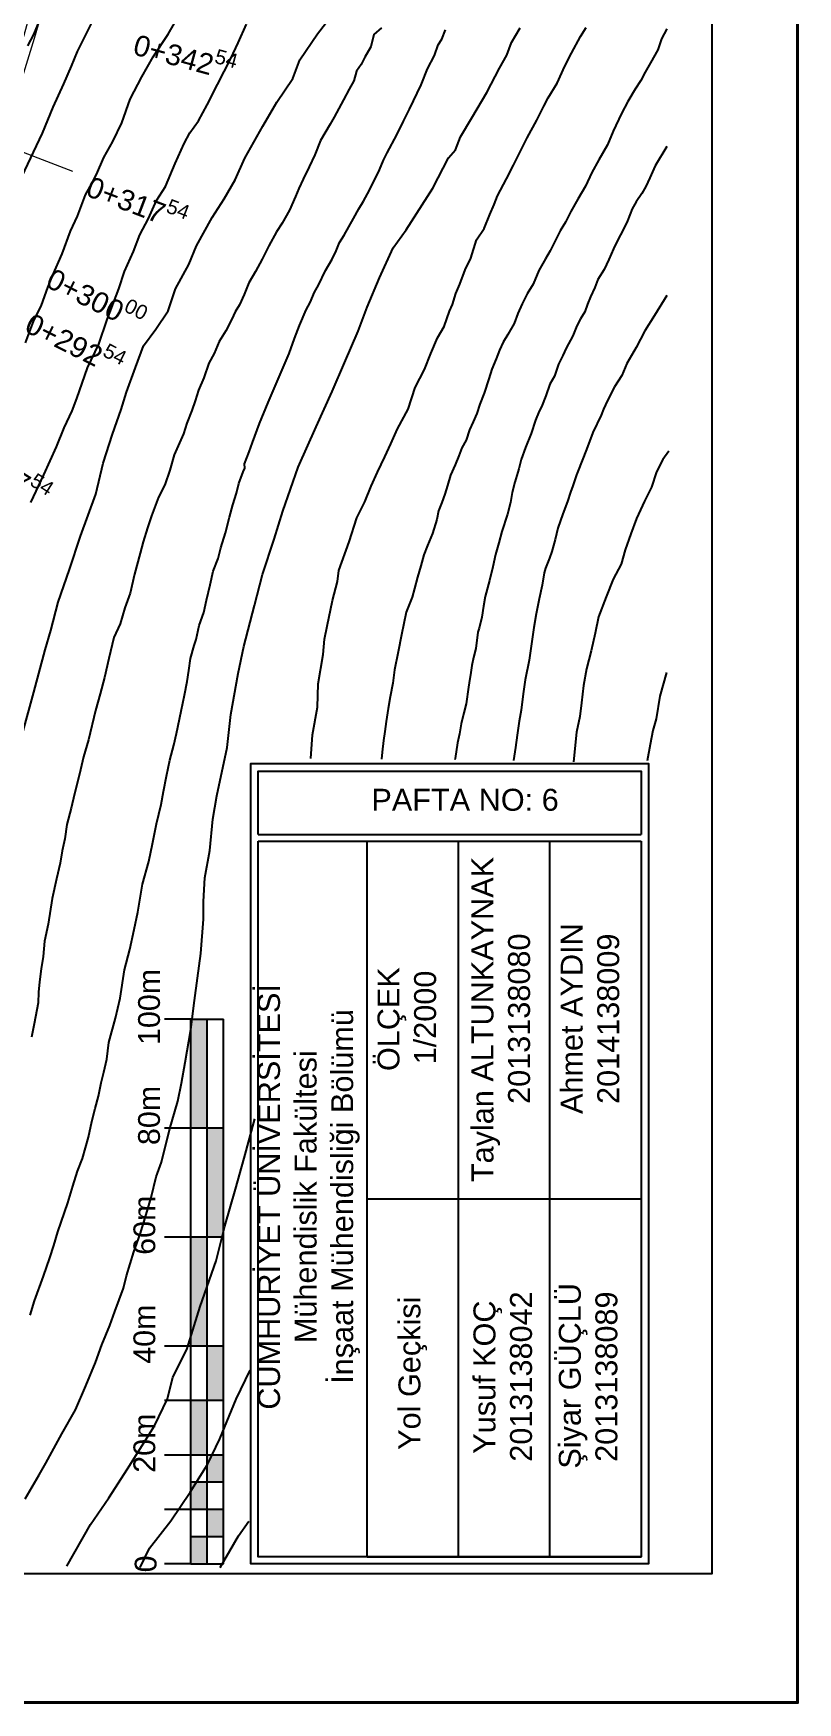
# Model space of a CAD drawing. Header units: millimetres. Extents: x 19067981 to 38137102, y 2652003 to 2652615.
# Drawn here: x 19068267.6 to 19068274.61, y 2652464.04 to 2652479.36 of the extents above; entities that cross this region are included whole.
import ezdxf

# ---------------------------------------------------------------- set-up
doc = ezdxf.new("R2010")
doc.units = ezdxf.units.MM
doc.layers.add('kurp', color=94, linetype='Continuous')
doc.layers.add('ÖLÇEK VE YÖN', color=114, linetype='Continuous')
doc.styles.get("Standard").update_dxf_attribs({"font": 'arial.ttf'})

# ---------------------------------------------------------------- blocks, each defined once
blk = doc.blocks.new('A$C1881271D')
h = blk.add_hatch(color=7)
h.paths.add_polyline_path([(0.342, 0.3), (0.092, 0.3), (0.092, 0.15), (0.342, 0.15)])
h.paths.add_polyline_path([(0.592, 0.15), (0.342, 0.15), (0.342, 0), (0.592, 0)])
h.paths.add_polyline_path([(0.842, 0.3), (0.592, 0.3), (0.592, 0.15), (0.842, 0.15)])
h.paths.add_polyline_path([(1.092, 0.15), (0.842, 0.15), (0.842, 0), (1.092, 0)])
h.paths.add_polyline_path([(1.592, 0.3), (1.092, 0.3), (1.092, 0.15), (1.592, 0.15)])
h.paths.add_polyline_path([(2.092, 0.15), (1.592, 0.15), (1.592, 0), (2.092, 0)])
h.paths.add_polyline_path([(3.092, 0.3), (2.092, 0.3), (2.092, 0.15), (3.092, 0.15)])
h.paths.add_polyline_path([(4.092, 0.15), (3.092, 0.15), (3.092, 0), (4.092, 0)])
h.paths.add_polyline_path([(5.092, 0.3), (4.092, 0.3), (4.092, 0.15), (5.092, 0.15)])
at = {"color": 7}
for p, q in [((0.092, 0.3), (0.092, 0.542)), ((0.592, 0), (0.592, 0.542)), ((1.092, 0), (1.092, 0.542)), ((1.592, 0), (1.592, 0.542)), ((2.092, 0), (2.092, 0.542)), ((3.092, 0), (3.092, 0.542)), ((4.092, 0), (4.092, 0.542)), ((5.092, 0.3), (5.092, 0.542)), ((0.092, 0.3), (0.092, 0)), ((0.092, 0.3), (1.092, 0.3)), ((0.342, 0), (0.342, 0.3)), ((0.842, 0), (0.842, 0.3)), ((1.092, 0.3), (2.092, 0.3)), ((2.092, 0.3), (3.092, 0.3)), ((3.092, 0.3), (4.092, 0.3)), ((4.092, 0.3), (5.092, 0.3)), ((5.092, 0.3), (5.092, 0)), ((0.092, 0.15), (0.592, 0.15)), ((0.092, 0), (1.092, 0)), ((0.592, 0.15), (1.092, 0.15)), ((1.092, 0.15), (2.092, 0.15)), ((1.092, 0), (2.092, 0)), ((2.092, 0.15), (3.092, 0.15)), ((2.092, 0), (3.092, 0)), ((3.092, 0.15), (4.092, 0.15)), ((3.092, 0), (4.092, 0)), ((4.092, 0.15), (5.092, 0.15)), ((4.092, 0), (5.092, 0))]:
    blk.add_line(p, q, dxfattribs=at)
at = {"color": 7, "char_height": 0.2, "width": 0.66286, "attachment_point": 1}
for s, insert in [('{\\fArial|b0|i0|c162|p34;0}', (0.015, 0.814)), ('{\\fArial|b0|i0|c162|p34;20m}', (0.929, 0.826)), ('{\\fArial|b0|i0|c162|p34;40m}', (1.929, 0.826)), ('{\\fArial|b0|i0|c162|p34;60m}', (2.929, 0.826)), ('{\\fArial|b0|i0|c162|p34;80m}', (3.936, 0.783)), ('{\\fArial|b0|i0|c162|p34;100m}', (4.854, 0.783))]:
    blk.add_mtext(s, dxfattribs=dict(at, insert=insert))

msp = doc.modelspace()

# ---------------------------------------------------------------- linework, layer by layer
at = {"color": 0, "lineweight": 25, "ltscale": 0.2}
for p, q in [((19068270.665, 2652465.378), (19068270.665, 2652471.945)), ((19068271.503, 2652465.378), (19068271.503, 2652471.945)), ((19068272.341, 2652465.378), (19068272.341, 2652471.945)), ((19068270.665, 2652468.662), (19068273.179, 2652468.662)), ((19068270.665, 2652465.378), (19068271.065, 2652465.378)), ((19068270.665, 2652465.378), (19068273.179, 2652465.378))]:
    msp.add_line(p, q, dxfattribs=at)
for points in [[(19068253.614, 2652465.22), (19068253.614, 2652493.739), (19068273.827, 2652493.739), (19068273.827, 2652465.22), (19068253.614, 2652465.22)], [(19068267.51, 2652472.952), (19068267.609, 2652473.31), (19068267.713, 2652473.7), (19068267.763, 2652473.878), (19068267.832, 2652474.137), (19068267.936, 2652474.435), (19068268.037, 2652474.742), (19068268.178, 2652475.127), (19068268.243, 2652475.413), (19068268.33, 2652475.678), (19068268.41, 2652475.904), (19068268.46, 2652476.062), (19068268.541, 2652476.289), (19068268.615, 2652476.488), (19068268.728, 2652476.643), (19068268.842, 2652476.811), (19068268.908, 2652477.013), (19068269.03, 2652477.234), (19068269.101, 2652477.406), (19068269.244, 2652477.665), (19068269.354, 2652477.838), (19068269.455, 2652478.011), (19068269.544, 2652478.21), (19068269.71, 2652478.504), (19068269.838, 2652478.724), (19068269.983, 2652478.941), (19068270.049, 2652479.114), (19068270.209, 2652479.352), (19068270.337, 2652479.513)], [(19068267.499, 2652478.039), (19068267.687, 2652478.441), (19068267.786, 2652478.68), (19068267.885, 2652478.892), (19068267.955, 2652479.054), (19068268.01, 2652479.189), (19068268.142, 2652479.452)], [(19068267.554, 2652479.242), (19068267.609, 2652479.345), (19068267.659, 2652479.47)], [(19068267.576, 2652467.593), (19068267.615, 2652467.727), (19068267.698, 2652467.951), (19068267.756, 2652468.12), (19068267.791, 2652468.234), (19068267.829, 2652468.358), (19068267.92, 2652468.624), (19068267.967, 2652468.779), (19068268.009, 2652468.915), (19068268.056, 2652469.032), (19068268.111, 2652469.227), (19068268.14, 2652469.372), (19068268.172, 2652469.49), (19068268.203, 2652469.605), (19068268.225, 2652469.727), (19068268.252, 2652469.825), (19068268.277, 2652469.944), (19068268.296, 2652470.097), (19068268.357, 2652470.318), (19068268.4, 2652470.503), (19068268.439, 2652470.763), (19068268.49, 2652470.948), (19068268.529, 2652471.132), (19068268.562, 2652471.292), (19068268.605, 2652471.548), (19068268.663, 2652471.758), (19068268.698, 2652471.92), (19068268.734, 2652472.104), (19068268.776, 2652472.28), (19068268.797, 2652472.398), (19068268.825, 2652472.539), (19068268.855, 2652472.687), (19068268.892, 2652472.824), (19068268.918, 2652472.931), (19068268.961, 2652473.137), (19068268.992, 2652473.284), (19068269.015, 2652473.409), (19068269.031, 2652473.51), (19068269.045, 2652473.62), (19068269.079, 2652473.74), (19068269.097, 2652473.795), (19068269.126, 2652473.921), (19068269.169, 2652474.043), (19068269.192, 2652474.155), (19068269.227, 2652474.296), (19068269.255, 2652474.422), (19068269.3, 2652474.537), (19068269.325, 2652474.634), (19068269.367, 2652474.772), (19068269.403, 2652474.915), (19068269.433, 2652475.031), (19068269.467, 2652475.136), (19068269.488, 2652475.225), (19068269.528, 2652475.333), (19068269.544, 2652475.367), (19068269.54, 2652475.407), (19068269.585, 2652475.517), (19068269.615, 2652475.601), (19068269.68, 2652475.776), (19068269.758, 2652475.968), (19068269.803, 2652476.076), (19068269.885, 2652476.268), (19068269.952, 2652476.419), (19068269.999, 2652476.557), (19068270.046, 2652476.675), (19068270.105, 2652476.819), (19068270.142, 2652476.885), (19068270.183, 2652476.981), (19068270.221, 2652477.046), (19068270.285, 2652477.179), (19068270.344, 2652477.284), (19068270.383, 2652477.359), (19068270.412, 2652477.436), (19068270.456, 2652477.505), (19068270.54, 2652477.657), (19068270.591, 2652477.745), (19068270.631, 2652477.816), (19068270.669, 2652477.882), (19068270.734, 2652478.008), (19068270.78, 2652478.103), (19068270.817, 2652478.191), (19068270.848, 2652478.259), (19068270.937, 2652478.426), (19068270.998, 2652478.549), (19068271.055, 2652478.661), (19068271.161, 2652478.884), (19068271.22, 2652479.03), (19068271.284, 2652479.154), (19068271.317, 2652479.252), (19068271.35, 2652479.302), (19068271.385, 2652479.387)], [(19068267.581, 2652475.05), (19068267.701, 2652475.304), (19068267.815, 2652475.561), (19068267.887, 2652475.735), (19068267.961, 2652475.892), (19068268.003, 2652476.006), (19068268.101, 2652476.288), (19068268.206, 2652476.504), (19068268.282, 2652476.73), (19068268.387, 2652477.011), (19068268.441, 2652477.17), (19068268.522, 2652477.354), (19068268.581, 2652477.506), (19068268.659, 2652477.658), (19068268.735, 2652477.823), (19068268.815, 2652477.952), (19068268.904, 2652478.162), (19068268.988, 2652478.345), (19068269.04, 2652478.443), (19068269.12, 2652478.552), (19068269.197, 2652478.7), (19068269.292, 2652478.887), (19068269.416, 2652479.124), (19068269.484, 2652479.269), (19068269.56, 2652479.441)], [(19068270.798, 2652479.406), (19068270.728, 2652479.344), (19068270.701, 2652479.233), (19068270.645, 2652479.138), (19068270.612, 2652479.069), (19068270.568, 2652479.008), (19068270.543, 2652478.921), (19068270.501, 2652478.844), (19068270.448, 2652478.746), (19068270.405, 2652478.667), (19068270.363, 2652478.588), (19068270.328, 2652478.522), (19068270.238, 2652478.374), (19068270.185, 2652478.241), (19068270.134, 2652478.131), (19068270.08, 2652478.018), (19068270.039, 2652477.933), (19068270.009, 2652477.858), (19068269.954, 2652477.734), (19068269.885, 2652477.613), (19068269.834, 2652477.536), (19068269.764, 2652477.407), (19068269.703, 2652477.285), (19068269.643, 2652477.172), (19068269.582, 2652477.066), (19068269.537, 2652476.959), (19068269.496, 2652476.866), (19068269.456, 2652476.801), (19068269.425, 2652476.732), (19068269.371, 2652476.627), (19068269.308, 2652476.527), (19068269.263, 2652476.418), (19068269.214, 2652476.33), (19068269.167, 2652476.194), (19068269.118, 2652476.083), (19068269.088, 2652475.983), (19068269.057, 2652475.896), (19068269.013, 2652475.779), (19068268.982, 2652475.681), (19068268.896, 2652475.489), (19068268.857, 2652475.349), (19068268.81, 2652475.212), (19068268.752, 2652475.1), (19068268.687, 2652474.93), (19068268.652, 2652474.818), (19068268.61, 2652474.691), (19068268.585, 2652474.585), (19068268.532, 2652474.394), (19068268.493, 2652474.218), (19068268.442, 2652474.084), (19068268.4, 2652473.938), (19068268.341, 2652473.811), (19068268.296, 2652473.62), (19068268.258, 2652473.446), (19068268.217, 2652473.296), (19068268.175, 2652473.144), (19068268.11, 2652472.874), (19068268.064, 2652472.717), (19068268.027, 2652472.559), (19068267.983, 2652472.379), (19068267.95, 2652472.245), (19068267.91, 2652472.095), (19068267.893, 2652471.966), (19068267.869, 2652471.856), (19068267.849, 2652471.741), (19068267.816, 2652471.599), (19068267.776, 2652471.416), (19068267.74, 2652471.183), (19068267.707, 2652471.025), (19068267.693, 2652470.885), (19068267.677, 2652470.771), (19068267.661, 2652470.652), (19068267.65, 2652470.557), (19068267.648, 2652470.459), (19068267.612, 2652470.267), (19068267.586, 2652470.146)], [(19068270.149, 2652472.702), (19068270.165, 2652472.919), (19068270.211, 2652473.172), (19068270.216, 2652473.388), (19068270.263, 2652473.656), (19068270.275, 2652473.797), (19068270.3, 2652473.915), (19068270.347, 2652474.151), (19068270.394, 2652474.326), (19068270.406, 2652474.426), (19068270.5, 2652474.691), (19068270.572, 2652474.909), (19068270.646, 2652475.058), (19068270.703, 2652475.202), (19068270.76, 2652475.328), (19068270.828, 2652475.469), (19068270.884, 2652475.589), (19068270.945, 2652475.726), (19068271.042, 2652475.909), (19068271.106, 2652476.105), (19068271.192, 2652476.271), (19068271.249, 2652476.418), (19068271.31, 2652476.561), (19068271.371, 2652476.667), (19068271.422, 2652476.808), (19068271.45, 2652476.869), (19068271.478, 2652476.969), (19068271.517, 2652477.055), (19068271.566, 2652477.187), (19068271.616, 2652477.294), (19068271.67, 2652477.46), (19068271.738, 2652477.564), (19068271.79, 2652477.695), (19068271.83, 2652477.787), (19068271.862, 2652477.864), (19068271.943, 2652478.022), (19068272.007, 2652478.147), (19068272.074, 2652478.274), (19068272.134, 2652478.397), (19068272.221, 2652478.558), (19068272.285, 2652478.688), (19068272.325, 2652478.765), (19068272.41, 2652478.9), (19068272.478, 2652479.054), (19068272.541, 2652479.175), (19068272.624, 2652479.328), (19068272.674, 2652479.409)], [(19068273.416, 2652479.396), (19068273.366, 2652479.305), (19068273.332, 2652479.204), (19068273.264, 2652479.085), (19068273.216, 2652479), (19068273.175, 2652478.923), (19068273.125, 2652478.844), (19068273.056, 2652478.731), (19068273, 2652478.621), (19068272.924, 2652478.459), (19068272.87, 2652478.333), (19068272.79, 2652478.196), (19068272.727, 2652478.08), (19068272.668, 2652477.954), (19068272.598, 2652477.833), (19068272.535, 2652477.72), (19068272.486, 2652477.622), (19068272.436, 2652477.544), (19068272.404, 2652477.478), (19068272.345, 2652477.359), (19068272.301, 2652477.287), (19068272.241, 2652477.18), (19068272.189, 2652477.055), (19068272.135, 2652476.965), (19068272.088, 2652476.873), (19068272.049, 2652476.784), (19068272.013, 2652476.695), (19068271.956, 2652476.592), (19068271.913, 2652476.523), (19068271.881, 2652476.449), (19068271.85, 2652476.368), (19068271.81, 2652476.275), (19068271.783, 2652476.186), (19068271.738, 2652476.054), (19068271.699, 2652475.953), (19068271.672, 2652475.868), (19068271.638, 2652475.792), (19068271.606, 2652475.719), (19068271.574, 2652475.624), (19068271.534, 2652475.553), (19068271.507, 2652475.479), (19068271.472, 2652475.397), (19068271.431, 2652475.302), (19068271.402, 2652475.208), (19068271.377, 2652475.129), (19068271.351, 2652475.051), (19068271.32, 2652474.974), (19068271.306, 2652474.895), (19068271.264, 2652474.767), (19068271.218, 2652474.658), (19068271.185, 2652474.572), (19068271.158, 2652474.47), (19068271.128, 2652474.365), (19068271.1, 2652474.263), (19068271.08, 2652474.182), (19068271.025, 2652474.045), (19068270.982, 2652473.838), (19068270.951, 2652473.68), (19068270.917, 2652473.517), (19068270.9, 2652473.393), (19068270.876, 2652473.268), (19068270.859, 2652473.16), (19068270.841, 2652473.043), (19068270.828, 2652472.95), (19068270.815, 2652472.866), (19068270.804, 2652472.761), (19068270.796, 2652472.696)], [(19068273.415, 2652478.319), (19068273.309, 2652478.141), (19068273.258, 2652478.029), (19068273.223, 2652477.952), (19068273.186, 2652477.886), (19068273.132, 2652477.81), (19068273.098, 2652477.747), (19068273.054, 2652477.635), (19068273.02, 2652477.566), (19068272.991, 2652477.508), (19068272.965, 2652477.461), (19068272.926, 2652477.378), (19068272.882, 2652477.28), (19068272.841, 2652477.188), (19068272.781, 2652477.096), (19068272.754, 2652477.025), (19068272.714, 2652476.938), (19068272.687, 2652476.872), (19068272.662, 2652476.802), (19068272.622, 2652476.737), (19068272.588, 2652476.671), (19068272.552, 2652476.579), (19068272.492, 2652476.468), (19068272.46, 2652476.399), (19068272.42, 2652476.321), (19068272.384, 2652476.209), (19068272.342, 2652476.136), (19068272.305, 2652476.03), (19068272.264, 2652475.929), (19068272.243, 2652475.89), (19068272.21, 2652475.808), (19068272.17, 2652475.685), (19068272.118, 2652475.556), (19068272.08, 2652475.445), (19068272.056, 2652475.361), (19068272.022, 2652475.239), (19068271.996, 2652475.143), (19068271.98, 2652475.05), (19068271.952, 2652474.943), (19068271.901, 2652474.785), (19068271.873, 2652474.682), (19068271.844, 2652474.574), (19068271.819, 2652474.462), (19068271.787, 2652474.336), (19068271.747, 2652474.189), (19068271.734, 2652474.1), (19068271.718, 2652473.998), (19068271.692, 2652473.897), (19068271.682, 2652473.86), (19068271.663, 2652473.71), (19068271.642, 2652473.63), (19068271.625, 2652473.556), (19068271.618, 2652473.491), (19068271.601, 2652473.396), (19068271.595, 2652473.357), (19068271.573, 2652473.203), (19068271.552, 2652473.122), (19068271.529, 2652473.02), (19068271.514, 2652472.928), (19068271.496, 2652472.847), (19068271.474, 2652472.703), (19068271.471, 2652472.69)], [(19068273.414, 2652476.952), (19068273.301, 2652476.766), (19068273.212, 2652476.626), (19068273.132, 2652476.474), (19068273.049, 2652476.327), (19068273.002, 2652476.216), (19068272.936, 2652476.112), (19068272.869, 2652475.986), (19068272.833, 2652475.908), (19068272.811, 2652475.851), (19068272.736, 2652475.692), (19068272.686, 2652475.561), (19068272.651, 2652475.467), (19068272.586, 2652475.305), (19068272.553, 2652475.204), (19068272.531, 2652475.145), (19068272.503, 2652475.061), (19068272.461, 2652474.948), (19068272.415, 2652474.815), (19068272.392, 2652474.713), (19068272.359, 2652474.601), (19068272.337, 2652474.54), (19068272.302, 2652474.448), (19068272.289, 2652474.407), (19068272.271, 2652474.294), (19068272.243, 2652474.166), (19068272.217, 2652474.031), (19068272.196, 2652473.904), (19068272.176, 2652473.776), (19068272.153, 2652473.604), (19068272.115, 2652473.424), (19068272.097, 2652473.294), (19068272.079, 2652473.147), (19068272.059, 2652473.044), (19068272.042, 2652472.915), (19068272.027, 2652472.804), (19068272.009, 2652472.684)], [(19068273.432, 2652475.522), (19068273.377, 2652475.445), (19068273.321, 2652475.334), (19068273.275, 2652475.192), (19068273.21, 2652475.062), (19068273.137, 2652474.903), (19068273.083, 2652474.764), (19068273.032, 2652474.618), (19068272.995, 2652474.484), (19068272.922, 2652474.347), (19068272.857, 2652474.184), (19068272.787, 2652474.002), (19068272.757, 2652473.852), (19068272.722, 2652473.691), (19068272.679, 2652473.524), (19068272.65, 2652473.372), (19068272.631, 2652473.213), (19068272.617, 2652473.087), (19068272.585, 2652472.944), (19068272.559, 2652472.672)], [(19068273.411, 2652473.49), (19068273.352, 2652473.273), (19068273.317, 2652473.067), (19068273.286, 2652472.958), (19068273.263, 2652472.83), (19068273.233, 2652472.68)], [(19068273.411, 2652473.49), (19068273.352, 2652473.273), (19068273.317, 2652473.067), (19068273.286, 2652472.958), (19068273.263, 2652472.83), (19068273.233, 2652472.68)], [(19068269.598, 2652465.366), (19068269.598, 2652472.655), (19068273.247, 2652472.655), (19068273.247, 2652465.311), (19068269.598, 2652465.311), (19068269.598, 2652465.366)], [(19068269.598, 2652465.366), (19068269.598, 2652472.655), (19068273.247, 2652472.655), (19068273.247, 2652465.311), (19068269.598, 2652465.311), (19068269.598, 2652465.366)], [(19068269.598, 2652465.366), (19068269.598, 2652472.655), (19068273.247, 2652472.655), (19068273.247, 2652465.311), (19068269.598, 2652465.311), (19068269.598, 2652465.366)], [(19068269.665, 2652472.006), (19068269.665, 2652472.587), (19068273.179, 2652472.587), (19068273.179, 2652472.006)], [(19068269.665, 2652472.006), (19068269.665, 2652472.587), (19068273.179, 2652472.587), (19068273.179, 2652472.006)], [(19068269.665, 2652472.006), (19068269.665, 2652472.587), (19068273.179, 2652472.587), (19068273.179, 2652472.006)], [(19068269.665, 2652472.006), (19068273.179, 2652472.006)], [(19068269.665, 2652472.006), (19068273.179, 2652472.006)], [(19068269.665, 2652472.006), (19068273.179, 2652472.006)], [(19068273.179, 2652471.945), (19068273.179, 2652465.378), (19068269.665, 2652465.378), (19068269.665, 2652471.945)], [(19068269.665, 2652471.945), (19068273.179, 2652471.945)], [(19068273.179, 2652471.945), (19068273.179, 2652465.378), (19068269.665, 2652465.378), (19068269.665, 2652471.945)], [(19068269.665, 2652471.945), (19068273.179, 2652471.945)], [(19068273.179, 2652471.945), (19068273.179, 2652465.378), (19068269.665, 2652465.378), (19068269.665, 2652471.945)], [(19068269.665, 2652471.945), (19068273.179, 2652471.945)], [(19068267.91, 2652465.292), (19068268.129, 2652465.674), (19068268.296, 2652465.917), (19068268.469, 2652466.185), (19068268.714, 2652466.58), (19068268.835, 2652466.826), (19068268.885, 2652467.026), (19068269.013, 2652467.28), (19068269.135, 2652467.674), (19068269.281, 2652468.093), (19068269.359, 2652468.412), (19068269.459, 2652468.751), (19068269.539, 2652469.034), (19068269.635, 2652469.395)], [(19068268.584, 2652465.279), (19068268.67, 2652465.456), (19068268.866, 2652465.707), (19068269.044, 2652465.969), (19068269.2, 2652466.223), (19068269.316, 2652466.458), (19068269.465, 2652466.824), (19068269.592, 2652467.091)], [(19068268.584, 2652465.279), (19068268.67, 2652465.456), (19068268.866, 2652465.707), (19068269.044, 2652465.969), (19068269.2, 2652466.223), (19068269.316, 2652466.458), (19068269.465, 2652466.824), (19068269.592, 2652467.091)], [(19068269.319, 2652465.279), (19068269.406, 2652465.433), (19068269.485, 2652465.568), (19068269.581, 2652465.704)], [(19068269.319, 2652465.279), (19068269.406, 2652465.433), (19068269.485, 2652465.568), (19068269.581, 2652465.704)], [(19068269.319, 2652465.279), (19068269.406, 2652465.433), (19068269.485, 2652465.568), (19068269.581, 2652465.704)], [(19068269.319, 2652465.279), (19068269.406, 2652465.433), (19068269.485, 2652465.568), (19068269.581, 2652465.704)]]:
    msp.add_lwpolyline(points)
at = {"color": 0, "lineweight": 40, "ltscale": 0.2}
msp.add_lwpolyline([(19068253.614, 2652493.739), (19068274.614, 2652493.739), (19068274.614, 2652464.039), (19068253.614, 2652464.039), (19068253.614, 2652493.739)], dxfattribs=at)
at = {"color": 61}
for points in [[(19068267.533, 2652476.516), (19068267.606, 2652476.713), (19068267.678, 2652476.863), (19068267.737, 2652477.024), (19068267.779, 2652477.132), (19068267.868, 2652477.334), (19068267.944, 2652477.542), (19068268.008, 2652477.679), (19068268.082, 2652477.873), (19068268.142, 2652477.978), (19068268.182, 2652478.06), (19068268.25, 2652478.217), (19068268.334, 2652478.363), (19068268.416, 2652478.536), (19068268.492, 2652478.752), (19068268.598, 2652478.956), (19068268.703, 2652479.142), (19068268.84, 2652479.349), (19068268.956, 2652479.551)], [(19068267.529, 2652465.909), (19068267.656, 2652466.128), (19068267.719, 2652466.235), (19068267.865, 2652466.504), (19068267.99, 2652466.724), (19068268.086, 2652466.946), (19068268.174, 2652467.16), (19068268.231, 2652467.323), (19068268.306, 2652467.499), (19068268.352, 2652467.627), (19068268.43, 2652467.841), (19068268.46, 2652467.954), (19068268.527, 2652468.176), (19068268.583, 2652468.336), (19068268.64, 2652468.518), (19068268.686, 2652468.675), (19068268.732, 2652468.863), (19068268.78, 2652468.999), (19068268.852, 2652469.296), (19068268.929, 2652469.558), (19068268.963, 2652469.724), (19068268.996, 2652469.912), (19068269.049, 2652470.216), (19068269.082, 2652470.482), (19068269.111, 2652470.685), (19068269.141, 2652470.913), (19068269.164, 2652471.227), (19068269.166, 2652471.39), (19068269.177, 2652471.608), (19068269.223, 2652471.857), (19068269.25, 2652472.146), (19068269.288, 2652472.36), (19068269.382, 2652472.803), (19068269.416, 2652473.106), (19068269.483, 2652473.481), (19068269.535, 2652473.731), (19068269.634, 2652474.107), (19068269.705, 2652474.391), (19068269.814, 2652474.714), (19068269.893, 2652474.972), (19068270.034, 2652475.375), (19068270.199, 2652475.746), (19068270.344, 2652476.07), (19068270.459, 2652476.332), (19068270.583, 2652476.624), (19068270.667, 2652476.844), (19068270.778, 2652477.114), (19068270.906, 2652477.387), (19068271.023, 2652477.552), (19068271.269, 2652477.936), (19068271.413, 2652478.215), (19068271.476, 2652478.286), (19068271.522, 2652478.407), (19068271.625, 2652478.582), (19068271.765, 2652478.812), (19068271.881, 2652479.036), (19068271.947, 2652479.155), (19068271.991, 2652479.271), (19068272.069, 2652479.406)]]:
    msp.add_lwpolyline(points, dxfattribs=at)
at = {"color": 0, "lineweight": 25}
for p in [(19068271.503, 2652465.378), (19068272.341, 2652465.378)]:
    msp.add_point(p, dxfattribs=at)
at = {"layer": 'kurp', "color": 4, "lineweight": 5}
msp.add_line((19068267.966, 2652478.089), (19068266.098, 2652478.806), dxfattribs=at)
at = {"layer": 'kurp', "lineweight": 0}
for points in [[(19068257.834, 2652465.558), (19068265.327, 2652475.093, 0.269039), (19068267.108, 2652487.687), (19068265.949, 2652490.546)], [(19068257.913, 2652465.496), (19068265.406, 2652475.031, 0.269039), (19068267.201, 2652487.725), (19068266.041, 2652490.583)], [(19068257.559, 2652465.775), (19068265.052, 2652475.309, 0.269039), (19068266.784, 2652487.555), (19068265.624, 2652490.414)]]:
    msp.add_lwpolyline(points, format="xyb", dxfattribs=at)
at = {"layer": 'kurp', "lineweight": 35}
msp.add_arc((19068255.36, 2652482.925), 12.502, 321.8367, 22.0628, dxfattribs=at)

# ---------------------------------------------------------------- block references
at = {"layer": 'ÖLÇEK VE YÖN', "rotation": 89.99999999999999}
msp.add_blockref('A$C1881271D', (19068269.348, 2652465.219), dxfattribs=at)

# ---------------------------------------------------------------- texts
at = {"color": 0, "lineweight": 25, "ltscale": 0.2, "insert": (19068269.79, 2652472.424), "char_height": 0.20127, "attachment_point": 1}
msp.add_mtext_dynamic_manual_height_columns('\\pi0.91488;PAFTA NO: 6', width=3.5138, gutter_width=1.006, heights=[0], dxfattribs=at)
at = {"color": 0, "lineweight": 25, "ltscale": 0.2, "char_height": 0.20127, "attachment_point": 1, "rotation": 90}
for s, width, insert in [('\\pi0.15289;Taylan ALTUNKAYNAK\\P\\pi0.87059;2013138080', 3.28325, (19068271.623, 2652468.662)), ('\\pi0.77812;Ahmet AYDIN\\P\\pi0.87004;2014138009', 3.28325, (19068272.441, 2652468.662)), ('\\pi1.1721;ÖLÇEK\\P\\pi1.2337;1/2000', 3.28325, (19068270.761, 2652468.662)), ('\\pi1.3491;CUMHURİYET ÜNİVERSİTESİ\\P\\pi1.9593;Mühendislik Fakültesi\\P\\pi1.5862;İnşaat Mühendisliği Bölümü', 6.56651, (19068269.665, 2652465.378)), ('\\pi0.80778;Şiyar GÜÇLÜ\\P\\pi0.87004;2013138089', 3.28325, (19068272.424, 2652465.378)), ('\\pi0.94843;Yol Geçkisi', 3.28325, (19068270.953, 2652465.41)), ('\\pi0.94438;Yusuf KOÇ\\P\\pi0.87127;2013138042', 3.28325, (19068271.641, 2652465.378))]:
    msp.add_mtext_dynamic_manual_height_columns(s, width=width, gutter_width=1.006, heights=[0], dxfattribs=dict(at, insert=insert))
at = {"layer": 'kurp', "color": 0, "lineweight": 0, "ltscale": 0.2, "char_height": 0.19, "attachment_point": 5}
for s, insert, rotation in [('\\A1;0+342{\\H0.7x;\\S54^ ;}', (19068268.999, 2652479.162), 344.7344), ('\\A1;0+317{\\H0.7x;\\S54^ ;}', (19068268.562, 2652477.818), 339.0095), ('\\A1;0+300{\\H0.7x;\\S00^ ;}', (19068268.187, 2652476.936), 333.2845), ('\\A1;0+292{\\H0.7x;\\S54^ ;}', (19068267.992, 2652476.524), 333.2845), ('\\A1;0+267{\\H0.7x;\\S54^ ;}', (19068267.337, 2652475.365), 327.5595)]:
    msp.add_mtext(s, dxfattribs=dict(at, insert=insert, rotation=rotation))

doc.saveas('drawing.dxf')
